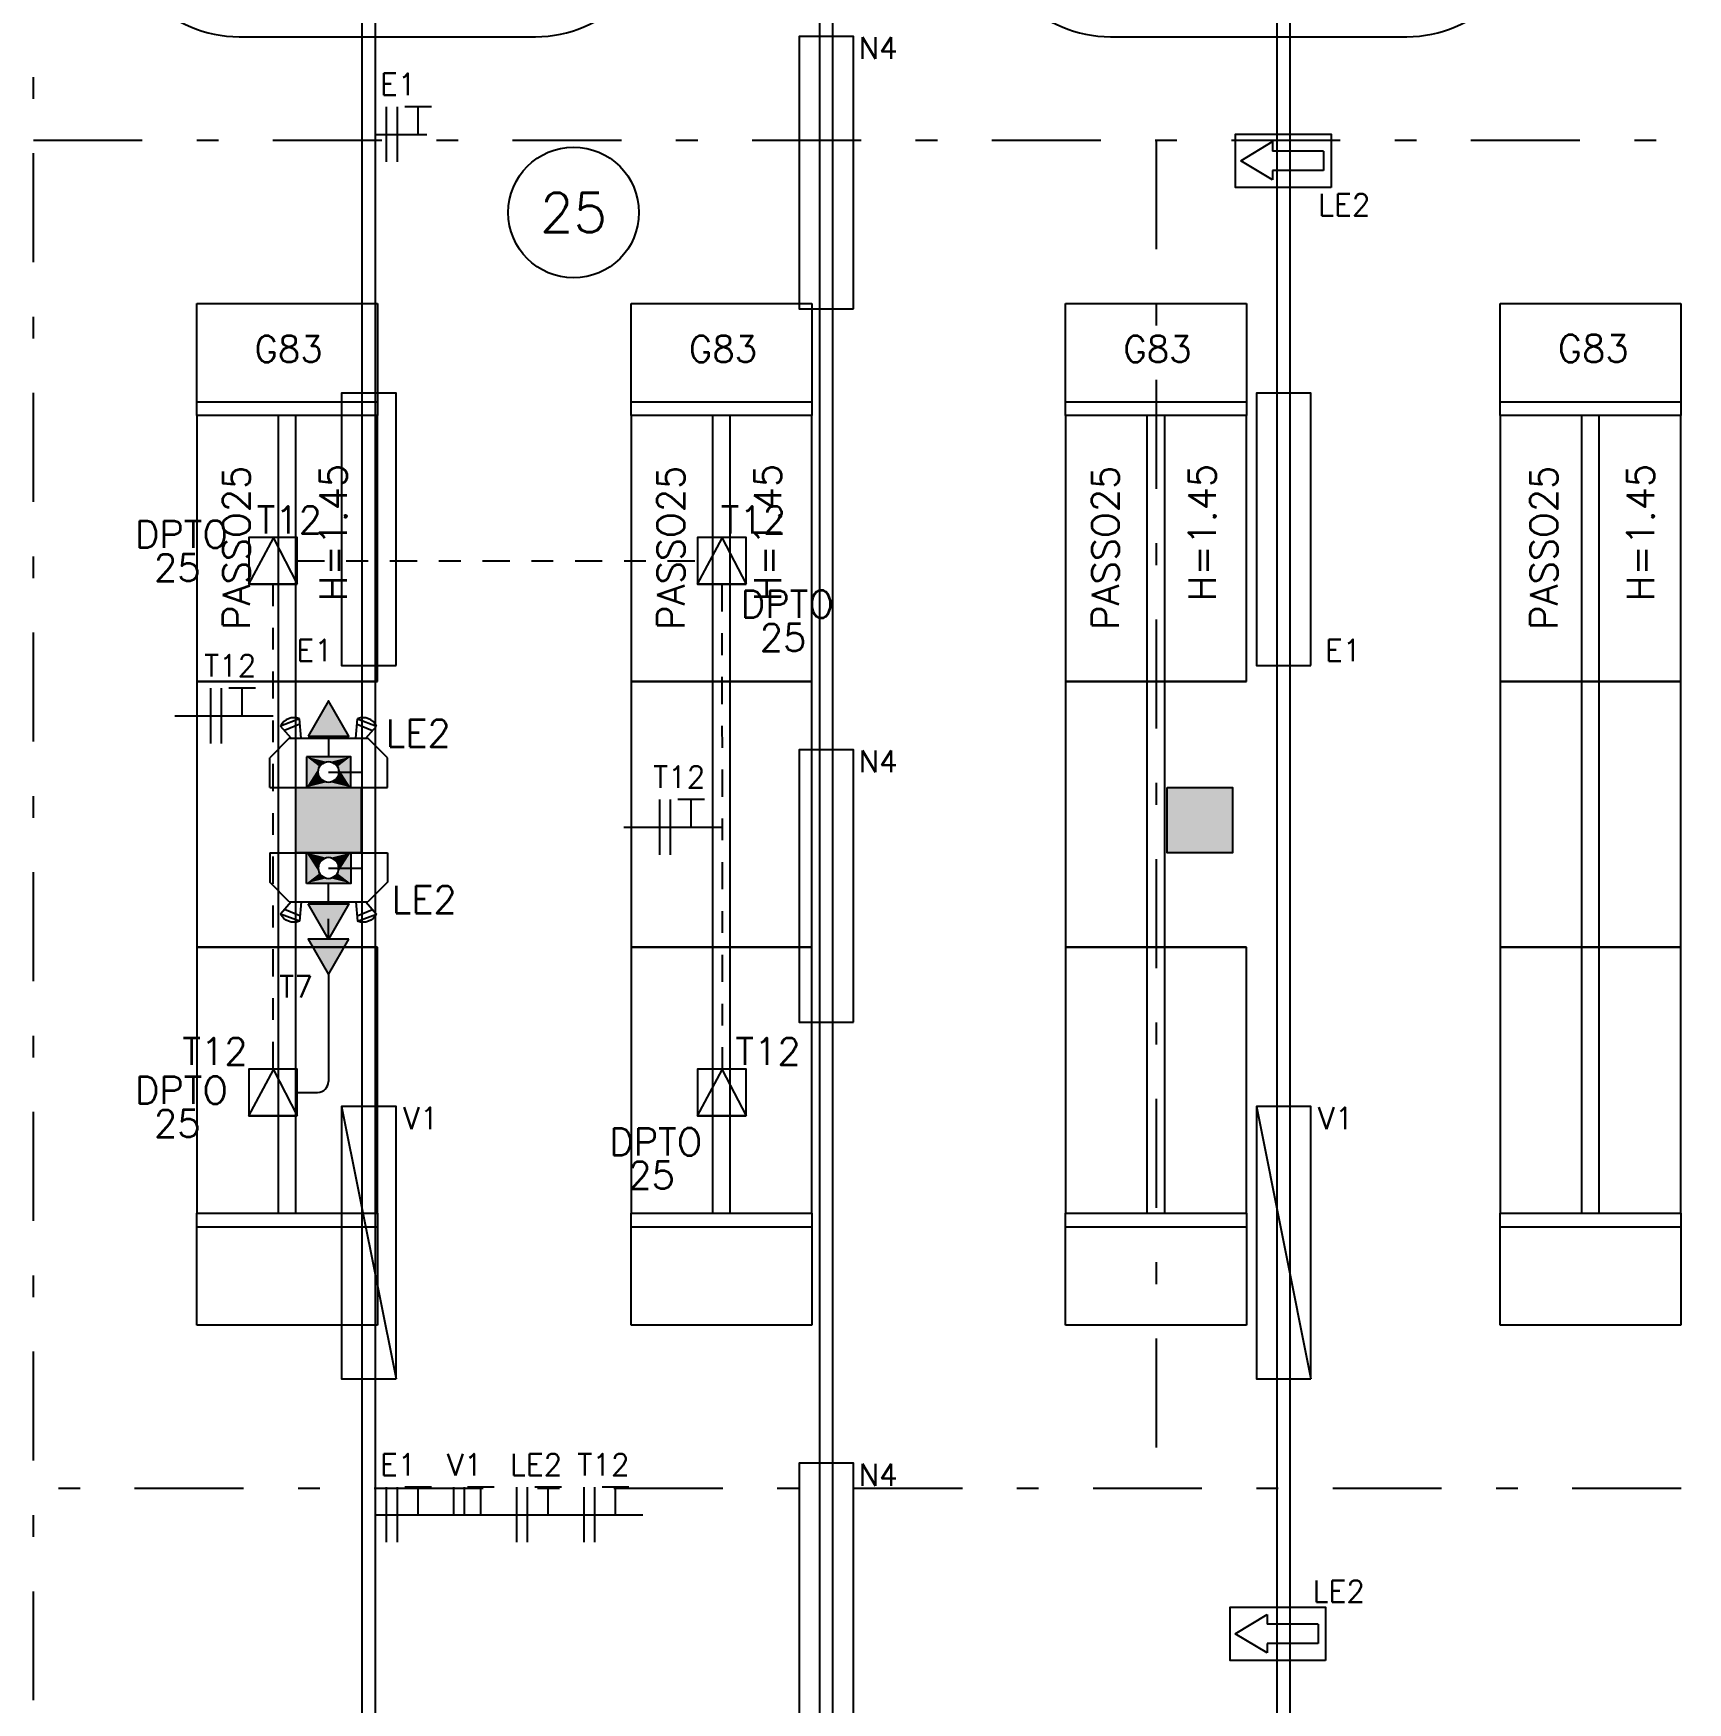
# Model space of a CAD drawing. Header units: metres. Extents: x -367 to 368, y -238 to 226.
# Drawn here: x 206.39 to 213.99, y 207.45 to 215.11 of the extents above; entities that cross this region are included whole.
import ezdxf
from ezdxf.enums import TextEntityAlignment as Align

# ---------------------------------------------------------------- set-up
doc = ezdxf.new("R2010")
doc.units = ezdxf.units.M
for name, pattern in [('CONTINOUS', [0]), ('DASHDOT2', [0.5, 0.25, -0.125, 0, -0.125]), ('LA_BAU_MERC_R01$0$DASHDOT', [1, 0.5, -0.25, 0, -0.25])]:
    doc.linetypes.add(name, pattern=pattern)
for name, color, linetype in [('A-SIMBELET', 10, 'Continuous'), ('ELE-ELÉTRICA', 160, 'Continuous'), ('INCENDIO', 10, 'CONTINOUS'), ('LA_BAU_BASES GERAIS_R00$0$base', 253, 'Continuous'), ('LA_BAU_LUM TÉRREO_R02$0$ARQ-HAC-251', 251, 'Continuous'), ('LA_BAU_LUM TÉRREO_R02$0$ARQ-LUM', 2, 'Continuous'), ('LA_BAU_MERC_R01$0$ARQ-MOB', 8, 'Continuous')]:
    doc.layers.add(name, color=color, linetype=linetype)
doc.styles.add('LA_BAU_BASES GERAIS_R00$0$LA_BAU_MERC_R01$0$R40-125-RS', font='romans.shx', dxfattribs={"height": 0.1248})
doc.styles.add('LA_BAU_BASES GERAIS_R00$0$LA_BAU_MERC_R01$0$RS50', font='ROMANS', dxfattribs={"height": 0.12})
doc.styles.add('LA_BAU_BASES GERAIS_R00$0$LA_BAU_MERC_R01$0$RS80', font='ROMANS', dxfattribs={"height": 0.18})
doc.styles.add('LA_BAU_BASES GERAIS_R00$0$R60-125-RS', font='romans.shx', dxfattribs={"height": 0.19})
doc.styles.add('LA_BAU_BASES GERAIS_R00$0$R80-100-RS', font='romans.shx', dxfattribs={"height": 0.203})
doc.styles.add('LA_BAU_MERC_R01$0$RS80', font='ROMANS', dxfattribs={"height": 0.18})
doc.styles.get("Standard").update_dxf_attribs({"font": 'romans.shx'})

# ---------------------------------------------------------------- blocks, each defined once
blk = doc.blocks.new('LA_BAU_BASES GERAIS_R00$0$LA_BAU_ALVENARIA TÉRREO_R01')
at = {"layer": 'LA_BAU_BASES GERAIS_R00$0$base', "linetype": 'Continuous'}
h = blk.add_hatch(color=256, dxfattribs=at)
h.dxf.hatch_style = 1
h.paths.add_polyline_path([(207.9, 211.65), (207.6, 211.65), (207.6, 211.35), (207.9, 211.35)])
h = blk.add_hatch(color=256, dxfattribs=at)
h.dxf.hatch_style = 1
h.paths.add_polyline_path([(211.9, 211.65), (211.6, 211.65), (211.6, 211.35), (211.9, 211.35)])
for points in [[(207.6, 211.65), (207.9, 211.65), (207.9, 211.35), (207.6, 211.35)], [(211.6, 211.65), (211.9, 211.65), (211.9, 211.35), (211.6, 211.35)]]:
    blk.add_lwpolyline(points, close=True, dxfattribs=at)
blk = doc.blocks.new('LA_BAU_BASES GERAIS_R00$0$LA_BAU_MERC_R01')
at = {"layer": 'LA_BAU_BASES GERAIS_R00$0$base'}
for p, q in [((207.34, 215.095), (208.7, 215.095)), ((211.34, 215.095), (212.7, 215.095)), ((207.975, 213.356), (207.145, 213.356)), ((207.145, 213.356), (207.145, 212.136)), ((207.52, 212.136), (207.52, 213.356)), ((207.6, 212.136), (207.6, 213.356)), ((207.975, 212.136), (207.975, 213.356)), ((209.9695, 213.356), (209.1395, 213.356)), ((209.1395, 213.356), (209.1395, 212.136)), ((209.5145, 212.136), (209.5145, 213.356)), ((209.5945, 212.136), (209.5945, 213.356)), ((209.9695, 212.136), (209.9695, 213.356)), ((211.964, 213.356), (211.134, 213.356)), ((211.134, 213.356), (211.134, 212.136)), ((211.509, 212.136), (211.509, 213.356)), ((211.589, 212.136), (211.589, 213.356)), ((211.964, 212.136), (211.964, 213.356)), ((213.9585, 213.356), (213.1285, 213.356)), ((213.1285, 213.356), (213.1285, 212.136)), ((213.5035, 212.136), (213.5035, 213.356)), ((213.5835, 212.136), (213.5835, 213.356)), ((213.9585, 212.136), (213.9585, 213.356)), ((207.975, 212.136), (207.145, 212.136)), ((207.145, 212.136), (207.145, 210.916)), ((207.145, 212.136), (207.975, 212.136)), ((207.52, 210.916), (207.52, 212.136)), ((207.6, 210.916), (207.6, 212.136)), ((209.9695, 212.136), (209.1395, 212.136)), ((209.1395, 212.136), (209.1395, 210.916)), ((209.1395, 212.136), (209.9695, 212.136)), ((209.5145, 210.916), (209.5145, 212.136)), ((209.5945, 210.916), (209.5945, 212.136)), ((209.9695, 210.916), (209.9695, 212.136)), ((211.964, 212.136), (211.134, 212.136)), ((211.134, 212.136), (211.134, 210.916)), ((211.134, 212.136), (211.964, 212.136)), ((211.509, 210.916), (211.509, 212.136)), ((211.589, 210.916), (211.589, 212.136)), ((213.9585, 212.136), (213.1285, 212.136)), ((213.1285, 212.136), (213.1285, 210.916)), ((213.1285, 212.136), (213.9585, 212.136)), ((213.5035, 210.916), (213.5035, 212.136)), ((213.5835, 210.916), (213.5835, 212.136)), ((213.9585, 210.916), (213.9585, 212.136)), ((207.145, 210.916), (207.975, 210.916)), ((207.975, 210.916), (207.145, 210.916)), ((207.145, 210.916), (207.145, 209.696)), ((207.52, 209.696), (207.52, 210.916)), ((207.6, 209.696), (207.6, 210.916)), ((207.975, 209.696), (207.975, 210.916)), ((209.1395, 210.916), (209.9695, 210.916)), ((209.9695, 210.916), (209.1395, 210.916)), ((209.1395, 210.916), (209.1395, 209.696)), ((209.5145, 209.696), (209.5145, 210.916)), ((209.5945, 209.696), (209.5945, 210.916)), ((209.9695, 209.696), (209.9695, 210.916)), ((211.134, 210.916), (211.964, 210.916)), ((211.964, 210.916), (211.134, 210.916)), ((211.134, 210.916), (211.134, 209.696)), ((211.509, 209.696), (211.509, 210.916)), ((211.589, 209.696), (211.589, 210.916)), ((211.964, 209.696), (211.964, 210.916)), ((213.1285, 210.916), (213.9585, 210.916)), ((213.9585, 210.916), (213.1285, 210.916)), ((213.1285, 210.916), (213.1285, 209.696)), ((213.5035, 209.696), (213.5035, 210.916)), ((213.5835, 209.696), (213.5835, 210.916)), ((213.9585, 209.696), (213.9585, 210.916)), ((207.145, 209.696), (207.975, 209.696)), ((209.1395, 209.696), (209.9695, 209.696)), ((211.134, 209.696), (211.964, 209.696)), ((213.1285, 209.696), (213.9585, 209.696))]:
    blk.add_line(p, q, dxfattribs=at)
at = {"layer": 'LA_BAU_BASES GERAIS_R00$0$base', "linetype": 'Continuous'}
for p, q in [((207.145, 213.87), (207.975, 213.87)), ((207.145, 213.356), (207.145, 213.87)), ((207.975, 213.87), (207.975, 213.356)), ((209.1395, 213.87), (209.9695, 213.87)), ((209.1395, 213.356), (209.1395, 213.87)), ((209.9695, 213.87), (209.9695, 213.356)), ((211.134, 213.87), (211.964, 213.87)), ((211.134, 213.356), (211.134, 213.87)), ((211.964, 213.87), (211.964, 213.356)), ((213.1285, 213.87), (213.9585, 213.87)), ((213.1285, 213.356), (213.1285, 213.87)), ((213.9585, 213.87), (213.9585, 213.356)), ((207.145, 213.42), (207.975, 213.42)), ((209.1395, 213.42), (209.9695, 213.42)), ((211.134, 213.42), (211.964, 213.42)), ((213.1285, 213.42), (213.9585, 213.42)), ((207.145, 209.182), (207.145, 209.696)), ((207.975, 209.696), (207.975, 209.182)), ((209.1395, 209.182), (209.1395, 209.696)), ((209.9695, 209.696), (209.9695, 209.182)), ((211.134, 209.182), (211.134, 209.696)), ((211.964, 209.696), (211.964, 209.182)), ((213.1285, 209.182), (213.1285, 209.696)), ((213.9585, 209.696), (213.9585, 209.182)), ((207.975, 209.632), (207.145, 209.632)), ((209.9695, 209.632), (209.1395, 209.632)), ((211.964, 209.632), (211.134, 209.632)), ((213.9585, 209.632), (213.1285, 209.632)), ((207.975, 209.182), (207.145, 209.182)), ((209.9695, 209.182), (209.1395, 209.182)), ((211.964, 209.182), (211.134, 209.182)), ((213.9585, 209.182), (213.1285, 209.182))]:
    blk.add_line(p, q, dxfattribs=at)
at = {"layer": 'LA_BAU_BASES GERAIS_R00$0$base'}
for centre, start, end in [((207.34, 215.665), 180, 270), ((208.7, 215.665), 270, 0), ((211.34, 215.665), 180, 270), ((212.7, 215.665), 270, 0)]:
    blk.add_arc(centre, 0.57, start, end, dxfattribs=at)
for height, style, p in [(0.12, 'LA_BAU_BASES GERAIS_R00$0$LA_BAU_MERC_R01$0$RS50', (207.4095, 213.6019)), (0.12, 'LA_BAU_BASES GERAIS_R00$0$LA_BAU_MERC_R01$0$RS50', (209.404, 213.6019)), (0.12, 'LA_BAU_BASES GERAIS_R00$0$LA_BAU_MERC_R01$0$RS50', (211.3985, 213.6019)), (0.1248, 'LA_BAU_BASES GERAIS_R00$0$LA_BAU_MERC_R01$0$R40-125-RS', (213.393, 213.6019))]:
    blk.add_text('G83', height=height, dxfattribs=dict(at, style=style)).set_placement(p)
at = {"layer": 'LA_BAU_BASES GERAIS_R00$0$base', "style": 'LA_BAU_BASES GERAIS_R00$0$LA_BAU_MERC_R01$0$R40-125-RS'}
for s, p in [('PASSO25', (207.3895, 212.3725)), ('H=1.45', (207.8338, 212.504)), ('PASSO25', (209.384, 212.3725)), ('H=1.45', (209.8283, 212.504)), ('PASSO25', (211.3785, 212.3725)), ('H=1.45', (211.8228, 212.504)), ('PASSO25', (213.3914, 212.3725)), ('H=1.45', (213.8357, 212.504))]:
    blk.add_text(s, height=0.1248, rotation=89.99985, dxfattribs=at).set_placement(p)
at = {"layer": 'LA_BAU_BASES GERAIS_R00$0$base', "text_generation_flag": 4}
for tag, height, rotation, style, p in [('CD H=1.45', 0.12, 180, 'LA_BAU_BASES GERAIS_R00$0$LA_BAU_MERC_R01$0$RS80', (261.7377, 205.5486)), ('CD H=1.45', 0.12, 180, 'LA_BAU_BASES GERAIS_R00$0$LA_BAU_MERC_R01$0$RS80', (262.989, 205.5486)), ('CD H=2.25', 0.1248, 270, 'LA_BAU_BASES GERAIS_R00$0$LA_BAU_MERC_R01$0$R40-125-RS', (266.1703, 203.6629)), ('CD H=1.45', 0.12, 180, 'LA_BAU_BASES GERAIS_R00$0$LA_BAU_MERC_R01$0$RS80', (261.3541, 202.8262)), ('CD H=1.45', 0.12, 180, 'LA_BAU_BASES GERAIS_R00$0$LA_BAU_MERC_R01$0$RS80', (262.6054, 202.8262)), ('CD H=1.45', 0.12, 180, 'LA_BAU_BASES GERAIS_R00$0$LA_BAU_MERC_R01$0$RS80', (263.8567, 202.8262)), ('CD H=1.45', 0.12, 180, 'LA_BAU_BASES GERAIS_R00$0$LA_BAU_MERC_R01$0$RS80', (265.108, 202.8262))]:
    blk.add_attdef(tag, text='', height=height, rotation=rotation, dxfattribs=dict(at, style=style)).set_placement(p, align=Align.MIDDLE)
at = {"layer": 'LA_BAU_BASES GERAIS_R00$0$base', "style": 'LA_BAU_BASES GERAIS_R00$0$LA_BAU_MERC_R01$0$RS80', "text_generation_flag": 4}
for p in [(261.764, 204.8962), (263.0153, 204.8962)]:
    blk.add_attdef('CD H=1.45', text='', height=0.12, dxfattribs=at).set_placement(p, align=Align.MIDDLE)
at = {"layer": 'LA_BAU_BASES GERAIS_R00$0$base', "style": 'LA_BAU_BASES GERAIS_R00$0$LA_BAU_MERC_R01$0$R40-125-RS'}
for p in [(246.2431, 203.0982), (247.3931, 203.0982), (248.5431, 203.0982), (249.6931, 203.0982), (250.8431, 203.0982), (246.2431, 202.3182), (247.3931, 202.3182), (248.5431, 202.3182), (249.6931, 202.3182), (250.8431, 202.3182)]:
    blk.add_attdef('TIPO', text='', height=0.1248, rotation=180, dxfattribs=at).set_placement(p, align=Align.MIDDLE)
blk = doc.blocks.new('LA_BAU_BASES GERAIS_R00')
at = {"layer": 'LA_BAU_BASES GERAIS_R00$0$base'}
for name in ['LA_BAU_BASES GERAIS_R00$0$LA_BAU_MERC_R01', 'LA_BAU_BASES GERAIS_R00$0$LA_BAU_ALVENARIA TÉRREO_R01']:
    blk.add_blockref(name, (0, 0), dxfattribs=at)
at = {"layer": 'LA_BAU_BASES GERAIS_R00$0$base', "style": 'LA_BAU_BASES GERAIS_R00$0$R60-125-RS'}
for p in [(242.7816, 218.9192), (358.6366, 192.9642)]:
    blk.add_attdef('S', text='', height=0.19, rotation=90, dxfattribs=at).set_placement(p, align=Align.MIDDLE_CENTER)
at = {"layer": 'LA_BAU_BASES GERAIS_R00$0$base', "style": 'LA_BAU_BASES GERAIS_R00$0$R80-100-RS'}
blk.add_attdef('ACESSO', text='', height=0.203, dxfattribs=at).set_placement((365.9223, 191.9868), align=Align.TOP_CENTER)
at = {"layer": 'LA_BAU_BASES GERAIS_R00$0$base', "style": 'LA_BAU_BASES GERAIS_R00$0$R60-125-RS'}
blk.add_attdef('S', text='', height=0.19, dxfattribs=at).set_placement((266.1142, 180.9134), align=Align.MIDDLE_CENTER)
blk = doc.blocks.new('A$C716F59AC')
at = {"layer": 'LA_BAU_LUM TÉRREO_R02$0$ARQ-HAC-251', "color": 160}
for p, q in [((-58.845, 22.569), (-58.845, 44.205)), ((-58.785, 22.569), (-58.785, 44.205)), ((-56.745, 22.569), (-56.745, 44.205)), ((-56.685, 22.569), (-56.685, 44.205)), ((-54.645, 22.569), (-54.645, 44.205)), ((-54.585, 22.569), (-54.585, 44.205))]:
    blk.add_line(p, q, dxfattribs=at)
at = {"layer": 'LA_BAU_LUM TÉRREO_R02$0$ARQ-HAC-251'}
for p, q in [((-58.785, 27.6482), (-58.785, 44.205)), ((-54.585, 27.6482), (-54.585, 44.205))]:
    blk.add_line(p, q, dxfattribs=at)
at = {"layer": 'LA_BAU_LUM TÉRREO_R02$0$ARQ-HAC-251', "color": 7}
blk.add_line((-56.745, 26.7528), (-56.745, 32.5146), dxfattribs=at)
at = {"layer": 'LA_BAU_LUM TÉRREO_R02$0$ARQ-LUM', "color": 7}
for p, q in [((-58.94, 32.2453), (-58.69, 30.9953)), ((-54.74, 32.2453), (-54.49, 30.9953))]:
    blk.add_line(p, q, dxfattribs=at)
for points in [[(-56.59, 35.9065), (-56.59, 37.1565), (-56.84, 37.1565), (-56.84, 35.9065)], [(-56.59, 35.9065), (-56.59, 37.1565), (-56.84, 37.1565), (-56.84, 35.9065)], [(-58.69, 34.2694), (-58.69, 35.5194), (-58.94, 35.5194), (-58.94, 34.2694)], [(-54.49, 34.2694), (-54.49, 35.5194), (-54.74, 35.5194), (-54.74, 34.2694)], [(-54.49, 34.2694), (-54.49, 35.5194), (-54.74, 35.5194), (-54.74, 34.2694)], [(-56.59, 32.6323), (-56.59, 33.8824), (-56.84, 33.8824), (-56.84, 32.6323)], [(-56.59, 32.6323), (-56.59, 33.8824), (-56.84, 33.8824), (-56.84, 32.6323)], [(-58.69, 30.9953), (-58.69, 32.2453), (-58.94, 32.2453), (-58.94, 30.9953)], [(-58.69, 30.9953), (-58.69, 32.2453), (-58.94, 32.2453), (-58.94, 30.9953)], [(-58.69, 30.9953), (-58.69, 32.2453), (-58.94, 32.2453), (-58.94, 30.9953)], [(-58.69, 30.9953), (-58.69, 32.2453), (-58.94, 32.2453), (-58.94, 30.9953)], [(-54.49, 30.9953), (-54.49, 32.2453), (-54.74, 32.2453), (-54.74, 30.9953)], [(-54.49, 30.9953), (-54.49, 32.2453), (-54.74, 32.2453), (-54.74, 30.9953)], [(-54.49, 30.9953), (-54.49, 32.2453), (-54.74, 32.2453), (-54.74, 30.9953)], [(-54.49, 30.9953), (-54.49, 32.2453), (-54.74, 32.2453), (-54.74, 30.9953)], [(-56.59, 29.3582), (-56.59, 30.6082), (-56.84, 30.6082), (-56.84, 29.3582)], [(-56.59, 29.3582), (-56.59, 30.6082), (-56.84, 30.6082), (-56.84, 29.3582)]]:
    blk.add_lwpolyline(points, close=True, dxfattribs=at)
for points in [[(-58.69, 35.2694), (-58.69, 35.5194), (-58.94, 35.5194), (-58.69, 35.2694)], [(-54.49, 35.2694), (-54.49, 35.5194), (-54.74, 35.5194), (-54.49, 35.2694)], [(-58.69, 30.9953), (-58.69, 32.2453), (-58.94, 32.2453), (-58.69, 30.9953)], [(-54.49, 30.9953), (-54.49, 32.2453), (-54.74, 32.2453), (-54.49, 30.9953)]]:
    blk.add_solid(points, dxfattribs=at)
blk = doc.blocks.new('SETA')
at = {"layer": 'A-SIMBELET'}
for p, q in [((0.192, 0.638), (0.387, 0.755)), ((0.387, 0.755), (0.387, 0.697)), ((0.387, 0.521), (0.192, 0.638)), ((0.699, 0.697), (0.387, 0.697)), ((0.699, 0.697), (0.699, 0.578)), ((0.387, 0.578), (0.387, 0.521)), ((0.699, 0.578), (0.387, 0.578))]:
    blk.add_line(p, q, dxfattribs=at)
blk.add_lwpolyline([(0.745, 0.474), (0.16, 0.474), (0.16, 0.801), (0.745, 0.801)], close=True, dxfattribs=at)
blk = doc.blocks.new('LUMINAUTO2')
at = {"layer": 'ELE-ELÉTRICA', "color": 10}
for p, q in [((0, 0.6), (0.15, 0.6)), ((0, 0.6), (0, 0)), ((0.25, 0.5), (0.15, 0.6)), ((0.25, 0.49), (0.3126, 0.5447)), ((0.3216, 0.4462), (0.2896, 0.5246)), ((0.3497, 0.4486), (0.3126, 0.5447)), ((0.25, 0.5), (0.25, 0.1)), ((0.25, 0.4401), (0.3497, 0.4486)), ((0.15, 0), (0.25, 0.1)), ((0.25, 0.1599), (0.3497, 0.1514)), ((0.25, 0.11), (0.3126, 0.0553)), ((0.3216, 0.1538), (0.2896, 0.0754)), ((0.3497, 0.1514), (0.3126, 0.0553)), ((0, 0), (0.15, 0))]:
    blk.add_line(p, q, dxfattribs=at)
for centre, start, end in [((0.2791, 0.4766), 338.37455, 63.81421), ((0.2791, 0.1234), 296.18579, 21.62545)]:
    blk.add_arc(centre, 0.0759, start, end, dxfattribs=at)
blk = doc.blocks.new('TOM-ALTA')
at = {"layer": 'ELE-ELÉTRICA', "color": 10}
blk.add_line((0.125, 0), (0, 0), dxfattribs=at)
blk.add_lwpolyline([(0.125, 0.125), (0.125, -0.125), (0.342, 0)], close=True, dxfattribs=at)
blk.add_solid([(0.125, 0.125), (0.125, -0.125), (0.342, 0)], dxfattribs=at)
blk = doc.blocks.new('CD')
at = {"color": 10}
blk.add_lwpolyline([(0.15, 0.1085), (0, 0.1085), (0, -0.1085), (0.15, -0.1085)], close=True, dxfattribs=at)
blk.add_circle((0.075, 0), 0.0507, dxfattribs=at)
at = {"color": 10, "linetype": 'Continuous'}
for points in [[(0.0243, 0), (0, 0.1085), (0, -0.1085)], [(0.025, 0.0088), (0, 0.1085), (0.0243, 0)], [(0.0273, 0.0174), (0, 0.1085), (0.025, 0.0088)], [(0.0311, 0.0254), (0, 0.1085), (0.0273, 0.0174)], [(0.0361, 0.0326), (0, 0.1085), (0.0311, 0.0254)], [(0.0424, 0.0389), (0, 0.1085), (0.0361, 0.0326)], [(0.0496, 0.0439), (0, 0.1085), (0.0424, 0.0389)], [(0.0576, 0.0477), (0, 0.1085), (0.0496, 0.0439)], [(0.0662, 0.05), (0, 0.1085), (0.0576, 0.0477)], [(0.075, 0.0507), (0, 0.1085), (0.0662, 0.05)], [(0.0838, 0.05), (0, 0.1085), (0.075, 0.0507)], [(0.0924, 0.0477), (0, 0.1085), (0.0838, 0.05)], [(0.1004, 0.0439), (0, 0.1085), (0.0924, 0.0477)], [(0.15, 0.1085), (0, 0.1085), (0.1004, 0.0439)], [(0.15, 0.1085), (0.1004, 0.0439), (0.1076, 0.0389)], [(0.15, 0.1085), (0.1076, 0.0389), (0.1139, 0.0326)], [(0.15, 0.1085), (0.1139, 0.0326), (0.1189, 0.0254)], [(0.15, 0.1085), (0.1189, 0.0254), (0.1227, 0.0174)], [(0.15, 0.1085), (0.1227, 0.0174), (0.125, 0.0088)], [(0.15, 0.1085), (0.125, 0.0088), (0.1257, 0)], [(0.15, 0.1085), (0.1257, 0), (0.15, -0.1085)], [(0.025, -0.0088), (0.0243, 0), (0, -0.1085)], [(0.0273, -0.0174), (0.025, -0.0088), (0, -0.1085)], [(0.0311, -0.0254), (0.0273, -0.0174), (0, -0.1085)], [(0.0361, -0.0326), (0.0311, -0.0254), (0, -0.1085)], [(0.0424, -0.0389), (0.0361, -0.0326), (0, -0.1085)], [(0.0496, -0.0439), (0.0424, -0.0389), (0, -0.1085)], [(0.0576, -0.0477), (0.0496, -0.0439), (0, -0.1085)], [(0.1004, -0.0439), (0.0924, -0.0477), (0, -0.1085)], [(0.15, -0.1085), (0.1004, -0.0439), (0, -0.1085)], [(0.0662, -0.05), (0.0576, -0.0477), (0, -0.1085)], [(0.0924, -0.0477), (0.0838, -0.05), (0, -0.1085)], [(0.075, -0.0507), (0.0662, -0.05), (0, -0.1085)], [(0.0838, -0.05), (0.075, -0.0507), (0, -0.1085)], [(0.15, -0.1085), (0.1076, -0.0389), (0.1004, -0.0439)], [(0.15, -0.1085), (0.1139, -0.0326), (0.1076, -0.0389)], [(0.15, -0.1085), (0.1189, -0.0254), (0.1139, -0.0326)], [(0.15, -0.1085), (0.1227, -0.0174), (0.1189, -0.0254)], [(0.15, -0.1085), (0.125, -0.0088), (0.1227, -0.0174)], [(0.15, -0.1085), (0.1257, 0), (0.125, -0.0088)]]:
    blk.add_solid(points, dxfattribs=at)
blk = doc.blocks.new('A$C014F47B6')
at = {"layer": 'INCENDIO', "lineweight": 0, "xscale": 0.7500000000000008, "yscale": 0.75, "zscale": 0.7500000000000008, "rotation": 2.506848401428832e-06}
for p in [(-55.8866, 3.1476), (-55.9117, -3.613)]:
    blk.add_blockref('SETA', p, dxfattribs=at)
at = {"layer": 'INCENDIO'}
for name, p, xscale, yscale, zscale, rotation in [('TOM-ALTA', (-59.9305, 0.8906), 0.7499999999999147, 0.75, 0.749999999999949, 90.00000000009986), ('LUMINAUTO2', (-59.6605, 0.75), 0.9000000000000341, 0.9000000000000057, 0.9000000000000523, 90), ('LUMINAUTO2', (-59.6605, 0.45), -0.9000000000000341, 0.9000000000000341, 0.9000000000000523, 90), ('TOM-ALTA', (-59.9305, 0.3094), -0.7499999999999432, 0.75, 0.749999999999949, 89.99999999990015)]:
    blk.add_blockref(name, p, dxfattribs=dict(at, xscale=xscale, yscale=yscale, zscale=zscale, rotation=rotation))
at = {"layer": 'INCENDIO', "color": 10, "zscale": 0.9374999999998409}
for p, xscale, yscale, rotation in [((-59.9305, 0.75), 0.9374999999998409, 0.9374999999998579, 89.99985175967367), ((-59.9305, 0.45), -0.9374999999998409, 0.9374999999998295, 90.00014824032633)]:
    blk.add_blockref('CD', p, dxfattribs=dict(at, xscale=xscale, yscale=yscale, rotation=rotation))
blk = doc.blocks.new('LA_BAU_MERC_R01$0$BOLA')
blk.add_circle((0.3, 0), 0.3)
at = {"style": 'LA_BAU_MERC_R01$0$RS80'}
blk.add_attdef('NUMERO', text='', height=0.18, dxfattribs=at).set_placement((0.3, 0), align=Align.MIDDLE)
blk = doc.blocks.new('A$C22FC1C22')
at = {"layer": 'LA_BAU_MERC_R01$0$ARQ-MOB', "linetype": 'LA_BAU_MERC_R01$0$DASHDOT'}
for p, q in [((5.645, 6.865), (5.645, 14.755)), ((5.645, 14.025), (25.31, 14.025)), ((10.799, 14.025), (10.799, 7.837)), ((25.31, 7.837), (5.645, 7.837))]:
    blk.add_line(p, q, dxfattribs=at)
at = {"layer": 'LA_BAU_MERC_R01$0$ARQ-MOB'}
blk.add_blockref('LA_BAU_MERC_R01$0$BOLA', (7.8249, 13.6932), dxfattribs=at).add_auto_attribs({'NUMERO': '25'})

msp = doc.modelspace()

# ---------------------------------------------------------------- linework, layer by layer
at = {"color": 160}
for p, q in [((207.7498, 210.7909), (207.7498, 210.2996)), ((207.6024, 210.2496, 0), (207.6998, 210.2496, 0))]:
    msp.add_line(p, q, dxfattribs=at)
at = {"color": 160, "extrusion": (-2.33296e-08, 0, 1)}
msp.add_arc((207.6998, 210.2996, 0), 0.05, 270, 0, dxfattribs=at)
at = {"layer": 'ELE-ELÉTRICA', "color": 20}
for p, q in [((208.0169, 214.5204, 0), (208.0169, 214.7737, 0)), ((208.0668, 214.5204, 0), (208.0668, 214.7737, 0)), ((207.2095, 211.8519, 0), (207.2095, 212.1052, 0)), ((207.2594, 211.8519, 0), (207.2594, 212.1052, 0)), ((209.2707, 211.3409), (209.2707, 211.5942)), ((209.3207, 211.3409), (209.3207, 211.5942)), ((208.0169, 208.1849, 0), (208.0169, 208.4382, 0)), ((208.0668, 208.1849, 0), (208.0668, 208.4382, 0)), ((208.3246, 208.3115, 0), (208.3246, 208.4382, 0)), ((208.3746, 208.3115, 0), (208.3746, 208.4382, 0)), ((208.3746, 208.3115, 0), (208.3746, 208.4382, 0)), ((208.4496, 208.3115, 0), (208.4496, 208.4382, 0)), ((208.6142, 208.1849, 0), (208.6142, 208.4382, 0)), ((208.6641, 208.1849, 0), (208.6641, 208.4382, 0)), ((208.9231, 208.1849, 0), (208.9231, 208.4382, 0)), ((208.973, 208.1849, 0), (208.973, 208.4382, 0))]:
    msp.add_line(p, q, dxfattribs=at)
at = {"layer": 'ELE-ELÉTRICA', "color": 20, "linetype": 'Continuous'}
for p, q in [((208.2221, 214.7737, 0), (208.1001, 214.7737, 0)), ((208.1611, 214.647, 0), (208.1611, 214.7737, 0)), ((207.4147, 212.1052, 0), (207.2928, 212.1052, 0)), ((207.3538, 211.9786, 0), (207.3538, 212.1052, 0)), ((209.476, 211.5942), (209.354, 211.5942)), ((209.415, 211.4676), (209.415, 211.5942)), ((208.2221, 208.4382, 0), (208.1001, 208.4382, 0)), ((208.1611, 208.3115, 0), (208.1611, 208.4382, 0)), ((208.5105, 208.4382, 0), (208.3886, 208.4382, 0)), ((208.8194, 208.4382, 0), (208.6975, 208.4382, 0)), ((208.7585, 208.3115, 0), (208.7585, 208.4382, 0)), ((209.1283, 208.4382, 0), (209.0064, 208.4382, 0)), ((209.0674, 208.3115, 0), (209.0674, 208.4382, 0))]:
    msp.add_line(p, q, dxfattribs=at)
at = {"layer": 'ELE-ELÉTRICA', "color": 2}
for p, q in [((207.965, 214.647, 0), (208.2016, 214.647, 0)), ((207.0449, 211.9786, 0), (207.4956, 211.9786, 0)), ((209.1061, 211.4676), (209.5568, 211.4676)), ((207.965, 208.3115, 0), (208.2727, 208.3115, 0)), ((208.2727, 208.3115, 0), (208.5623, 208.3115, 0)), ((208.5623, 208.3115, 0), (208.799, 208.3115, 0)), ((208.7585, 208.3115, 0), (209.1926, 208.3115, 0))]:
    msp.add_line(p, q, dxfattribs=at)
at = {"layer": 'ELE-ELÉTRICA', "color": 210, "linetype": 'DASHDOT2', "ltscale": 0.5}
for p, q in [((207.6067, 212.6896, 0), (209.4447, 212.6896)), ((207.4956, 210.3572, 0), (207.4956, 212.5819, 0)), ((209.5558, 212.5819), (209.5579, 210.3533))]:
    msp.add_line(p, q, dxfattribs=at)
at = {"layer": 'ELE-ELÉTRICA', "color": 160}
for p, q in [((207.75, 211.7203), (207.905, 211.7203)), ((207.75, 211.2797), (207.905, 211.2797))]:
    msp.add_line(p, q, dxfattribs=at)
at = {"layer": 'ELE-ELÉTRICA', "color": 10, "elevation": 0}
for points in [[(207.6067, 212.5819), (207.6067, 212.7972), (207.3845, 212.7972), (207.3845, 212.5819)], [(207.6067, 212.5819), (207.3845, 212.5819), (207.4977, 212.7933)], [(207.6067, 210.1419), (207.6067, 210.3572), (207.3845, 210.3572), (207.3845, 210.1419)], [(207.6067, 210.1419), (207.3845, 210.1419), (207.4977, 210.3533)]]:
    msp.add_lwpolyline(points, close=True, dxfattribs=at)
at = {"layer": 'ELE-ELÉTRICA', "color": 10}
for points in [[(209.6669, 212.5819), (209.6669, 212.7972), (209.4447, 212.7972), (209.4447, 212.5819)], [(209.6669, 212.5819), (209.4447, 212.5819), (209.5579, 212.7933)], [(209.6669, 210.1419), (209.6669, 210.3572), (209.4447, 210.3572), (209.4447, 210.1419)], [(209.6669, 210.1419), (209.4447, 210.1419), (209.5579, 210.3533)]]:
    msp.add_lwpolyline(points, close=True, dxfattribs=at)

# ---------------------------------------------------------------- block references
at = {"color": 160}
for name, p in [('A$C716F59AC', (266.75, 177.94, 0)), ('A$C22FC1C22', (200.75, 200.595))]:
    msp.add_blockref(name, p, dxfattribs=at)
at = {"layer": 'ELE-ELÉTRICA', "color": 160}
msp.add_blockref('LA_BAU_BASES GERAIS_R00', (0, 0), dxfattribs=at)
at = {"layer": 'ELE-ELÉTRICA', "xscale": 0.749999999999949, "yscale": 0.7499999999999432, "zscale": 0.749999999999949, "rotation": 269.9170464154423}
msp.add_blockref('TOM-ALTA', (207.7501, 211.047), dxfattribs=at)
at = {"layer": 'INCENDIO', "color": 160}
msp.add_blockref('A$C014F47B6', (267.6805, 210.9), dxfattribs=at)

# ---------------------------------------------------------------- texts
at = {"layer": 'A-SIMBELET'}
for s, p in [('N4', (210.2738, 214.9931, 0)), ('LE2', (212.4132, 214.2737, 0)), ('E1', (207.6858, 212.229, 0)), ('E1', (212.408, 212.229, 0)), ('N4', (210.2738, 211.719, 0)), ('V1', (208.1738, 210.0819, 0)), ('V1', (212.3738, 210.0819, 0)), ('N4', (210.2738, 208.4449, 0)), ('LE2', (212.3881, 207.9102, 0))]:
    msp.add_text(s, height=0.1, dxfattribs=at).set_placement(p, align=Align.CENTER)
at = {"layer": 'ELE-ELÉTRICA', "color": 20}
for s, p in [('E1', (207.9861, 214.827, 0)), ('T12', (207.1787, 212.1586, 0)), ('T12', (209.24, 211.6476)), ('E1', (207.9861, 208.4915, 0)), ('V1', (208.2938, 208.4915, 0)), ('LE2', (208.5834, 208.4915, 0)), ('T12', (208.8923, 208.4915, 0))]:
    msp.add_text(s, height=0.1, dxfattribs=at).set_placement(p)
at = {"layer": 'ELE-ELÉTRICA', "color": 10}
for s, p in [('T12', (207.5697, 212.8157, 0)), ('T12', (209.701, 212.8157)), ('DPTO', (207.0747, 212.7488)), ('25', (207.0554, 212.5958)), ('DPTO', (209.8559, 212.4282)), ('25', (209.8367, 212.2752)), ('T12', (207.2282, 210.3757, 0)), ('T12', (209.7683, 210.3757)), ('DPTO', (207.0747, 210.1977)), ('25', (207.0554, 210.0447)), ('DPTO', (209.2525, 209.9605)), ('25', (209.2333, 209.8076))]:
    msp.add_text(s, height=0.125, dxfattribs=at).set_placement(p, align=Align.CENTER)
msp.add_text('T7', height=0.1, rotation=360, dxfattribs=at).set_placement((207.5239, 210.7351), align=Align.MIDDLE_LEFT)
at = {"layer": 'INCENDIO', "color": 10}
for p in [(208.0112, 211.8989), (208.039, 211.1357)]:
    msp.add_text('LE2', height=0.125, dxfattribs=at).set_placement(p, align=Align.MIDDLE_LEFT)

doc.saveas('drawing.dxf')
